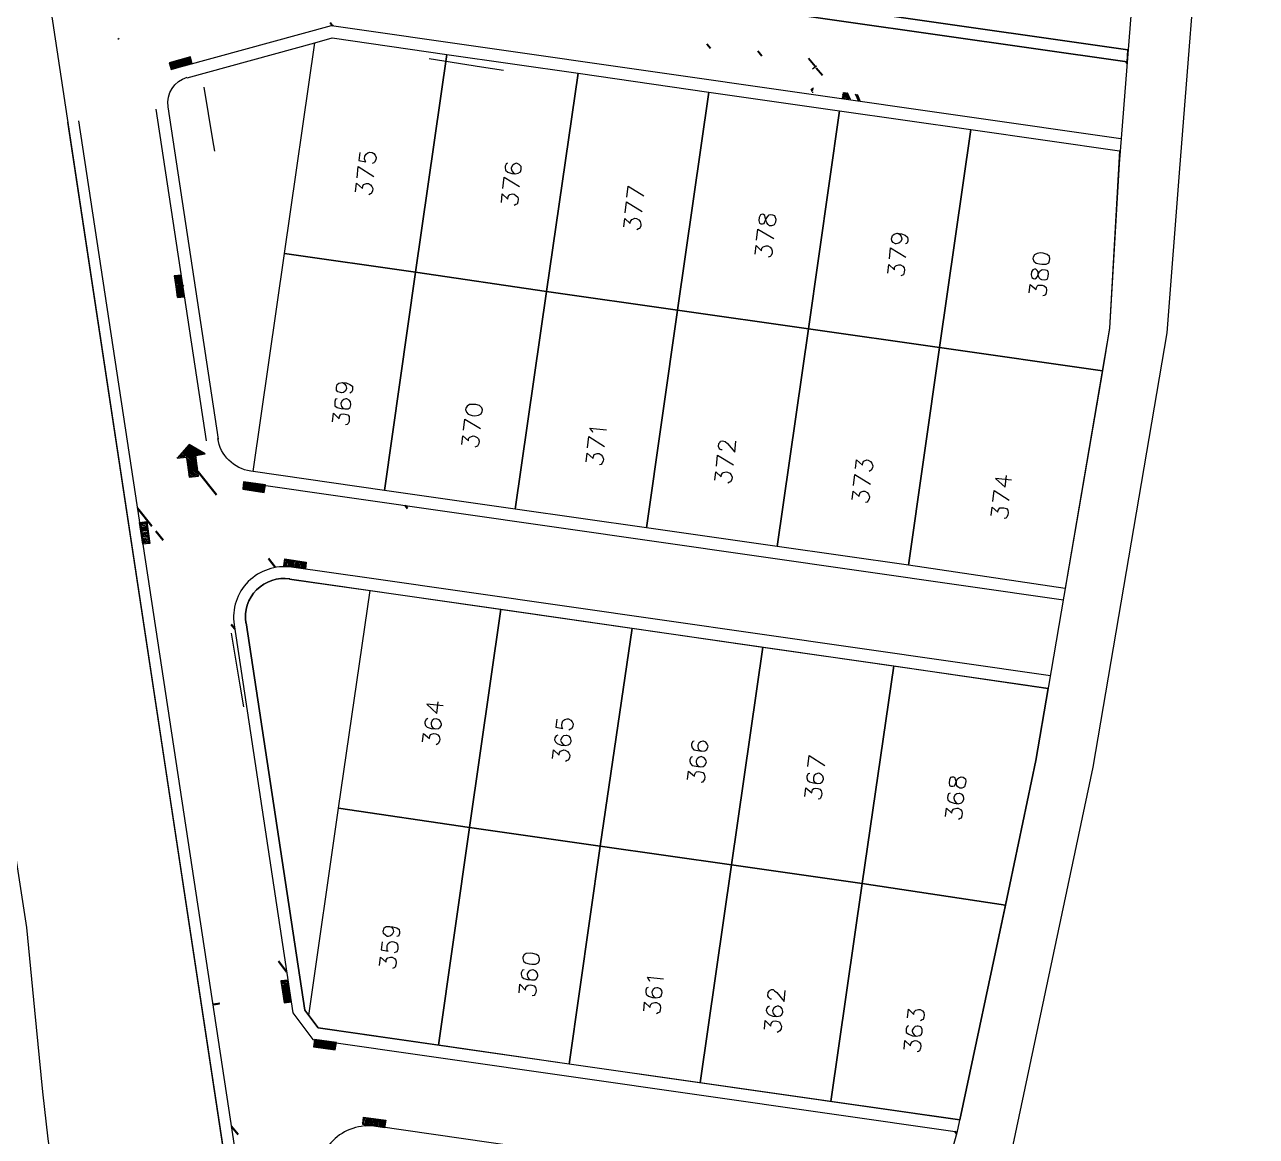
# Model space of a CAD drawing. Header units: metres. Extents: x 678 to 2349, y 417 to 1219.
# Drawn here: x 2227.4 to 2339.1, y 1056.1 to 1156.9 of the extents above; entities that cross this region are included whole.
import ezdxf

# ---------------------------------------------------------------- set-up
doc = ezdxf.new("R2010")
doc.units = ezdxf.units.M
doc.layers.add('PDF2_area escolar', color=7, linetype='Continuous', true_color=0x989898)
doc.layers.add('PDF_Geometry', color=7, linetype='Continuous', true_color=0x797979)

# ---------------------------------------------------------------- blocks, each defined once
blk = doc.blocks.new('base')
at = {"layer": 'PDF_Geometry', "lineweight": 25, "extrusion": (-0.000787417, 0.063364, 0.99799), "elevation": 0.03}
for points in [[(-320.14, -199.51), (-317.65, -177.69), (-314.6, -157.33), (-312.34, -132.43), (-311, -117.52), (-303.8, -78.13), (-296.11, -43.91), (-287.33, -13.76), (-275.46, 35.07), (-264.94, 80.83)], [(-314.36, -197.29), (-299.6, -195.68), (-292.74, -194.19), (-282.66, -192.11), (-274.48, -190.36), (-258.04, -185.15), (-248.03, -180.61), (-240.54, -177.71), (-228.64, -174.04), (-222.73, -172.71), (-217.38, -171.04), (-209.93, -169.25), (-202.16, -164.76), (-196.2, -160.28), (-195.07, -159.82), (-178.09, -157.46), (-154.3, -156.61), (-136.67, -154.61), (-124.44, -153.16), (-118.07, -151.47), (-100.79, -146.65), (-80.95, -140.97), (-73.38, -139.33), (-61.69, -135.82), (-40.5, -131.6), (-37.73, -130.87), (-17.66, -129.44), (1.31, -127.46), (21.09, -124.93), (41.01, -122.83), (47.38, -123.46), (63.59, -123.19), (81.4, -124.31), (85.64, -96.07), (88.7, -66.39), (92.81, -40.78), (97.16, -22.39), (100.6, -1.56), (102.48, 8.32), (109.69, 37.36), (117.53, 76.62), (126.22, 115.64), (131.51, 149.59), (134.68, 173.97), (136.92, 195.59), (139.96, 229.68), (141.56, 250.68), (142.61, 271.37), (143.25, 283.21), (147.07, 312.94), (152.58, 355.63), (153.55, 396.04), (150.87, 418.02), (151.78, 438.64), (150.96, 458.03), (151.78, 438.64), (150.87, 418.02), (153.55, 396.04), (152.58, 355.63), (147.07, 312.94), (143.25, 283.21), (142.61, 271.37), (141.56, 250.68), (139.96, 229.68), (136.92, 195.59), (134.68, 173.97), (131.51, 149.59), (126.22, 115.64), (117.53, 76.62), (109.69, 37.36), (102.48, 8.32), (100.6, -1.56), (97.16, -22.39), (92.81, -40.78), (88.7, -66.39), (85.64, -96.07), (81.4, -124.31), (63.59, -123.19), (47.38, -123.46), (41.01, -122.83), (21.09, -124.93), (1.31, -127.46), (-17.66, -129.44), (-37.73, -130.87), (-40.5, -131.6), (-61.69, -135.82), (-73.38, -139.33), (-80.95, -140.97), (-100.79, -146.65), (-118.07, -151.47), (-124.44, -153.16), (-136.67, -154.61), (-154.3, -156.61), (-178.09, -157.46), (-195.07, -159.82), (-196.2, -160.28), (-202.16, -164.76), (-209.93, -169.25), (-217.38, -171.04), (-222.73, -172.71), (-228.64, -174.04), (-240.54, -177.71), (-248.03, -180.61), (-258.04, -185.15), (-274.48, -190.36), (-282.66, -192.11), (-292.74, -194.19), (-299.6, -195.68), (-314.36, -197.29), (-312.18, -178.45), (-309.15, -157.9), (-306.88, -132.9), (-305.82, -118), (-298.64, -78.8), (-291.06, -45.08), (-282.25, -15.12), (-275.64, 10.47), (-270.32, 33.9), (-263.82, 63.16), (-258.15, 86.41), (-284.42, 123.89)], [(-212.72, -13.76), (-225.05, -11.85), (-224.27, -6.89), (-226.64, -6.56), (-224.27, -6.89), (-225.05, -11.85), (-212.72, -13.76), (-212.4, -16.53), (-210.53, -31.04), (-208.66, -45.54), (-208.21, -49.82), (-207.57, -57.27), (-206.95, -64.76), (-206.13, -70.7), (-205.32, -76.65), (-202.67, -97.78), (-200.07, -118.96), (-199.38, -121.64), (-195.32, -136.88), (-191.41, -136.75), (-190.56, -158.55), (-190.74, -159.23), (-195.07, -159.82), (-196.2, -160.28), (-202.16, -164.76), (-209.93, -169.25), (-213.28, -170.05), (-213.36, -169.58), (-218.45, -150.23), (-210.17, -148.07), (-219.75, -78.66), (-229.38, -9.24), (-211.58, -137.89)], [(-307.71, -142.17), (-264.89, -148.86), (-307.71, -142.17), (-307.8, -143.27), (-265.06, -149.95), (-307.8, -143.27)], [(-222.2, -142.87), (-235.6, -146.36), (-307.06, -135.2)], [(-222.44, -141.77), (-234.07, -144.82)], [(-221.08, -143.19), (-221.05, -142.59), (-222.87, -143.07), (-222.75, -143.64), (-220.88, -143.12)], [(-220.95, -142.93), (-220.93, -143.16)], [(-221.02, -142.73), (-221.03, -143.15)], [(-221.15, -142.62), (-221.12, -143.18)], [(-221.19, -142.62), (-221.22, -143.22)], [(-221.25, -142.66), (-221.27, -143.21)], [(-221.34, -142.65), (-221.32, -143.25)], [(-221.39, -142.69), (-221.41, -143.29)], [(-221.44, -142.73), (-221.46, -143.28)], [(-221.53, -142.72), (-221.51, -143.32)], [(-221.58, -142.76), (-221.6, -143.31)], [(-221.63, -142.75), (-221.65, -143.35)], [(-221.72, -142.79), (-221.7, -143.35)], [(-221.77, -142.78), (-221.8, -143.38)], [(-221.82, -142.82), (-221.84, -143.38)], [(-221.91, -142.81), (-221.94, -143.41)], [(-221.96, -142.85), (-221.98, -143.41)], [(-222.01, -142.85), (-222.04, -143.45)], [(-222.11, -142.88), (-222.13, -143.43)], [(-222.15, -142.87), (-222.18, -143.47)], [(-222.2, -142.91), (-222.23, -143.51)], [(-222.3, -142.9), (-222.32, -143.5)], [(-222.35, -142.94), (-222.37, -143.54)], [(-222.4, -142.98), (-222.42, -143.54)], [(-222.49, -142.97), (-222.51, -143.57)], [(-222.54, -143.01), (-222.56, -143.57)], [(-222.59, -143.01), (-222.61, -143.61)], [(-222.68, -143.04), (-222.7, -143.6)], [(-222.73, -143.04), (-222.74, -143.55)], [(-222.78, -143.08), (-222.81, -143.35)], [(-222.87, -143.07), (-222.88, -143.16)], [(-244.41, -143.25), (-249.14, -142.45), (-251.14, -142.12)], [(-279.52, -142.13), (-279.16, -141.85)], [(-223.95, -140.9), (-224.68, -136.12), (-224.83, -135.09)], [(-279.23, -140.13), (-278.98, -139.97)], [(-279.22, -140.03), (-279.01, -139.87)], [(-279.16, -139.9), (-279.05, -139.82)], [(-279.14, -139.77), (-279.13, -139.72)], [(-281.85, -139.16), (-281.81, -139.21)], [(-281.94, -139.15), (-281.87, -139.34)], [(-281.99, -139.14), (-281.89, -139.48)], [(-282.08, -139.13), (-281.9, -139.57)], [(-282.21, -139.12), (-281.96, -139.7)], [(-282.31, -139.11), (-282.05, -139.69)], [(-282.35, -139.1), (-282.1, -139.69)], [(-282.44, -139.09), (-282.19, -139.68)], [(-282.49, -139.08), (-282.28, -139.66)], [(-282.58, -139.07), (-282.33, -139.66)], [(-283.31, -138.94), (-283.05, -139.53)], [(-283.4, -138.93), (-283.14, -139.51)], [(-283.44, -138.92), (-283.23, -139.5)], [(-223.79, -108.78), (-219.59, -138.96)], [(-230.46, -9.39), (-212.57, -138)], [(-238.01, -134.8), (-237.92, -134.07), (-238.56, -133.94), (-238.52, -133.99), (-238.45, -134.23), (-238.48, -134.46), (-238.6, -134.63), (-238.75, -134.75), (-238.94, -134.82), (-239.13, -134.8), (-239.3, -134.69), (-239.42, -134.53), (-239.49, -134.34), (-239.46, -134.11), (-239.34, -133.89), (-239.29, -133.85), (-239.14, -133.78)], [(-251.41, -133.65), (-251.27, -133.57), (-251.2, -133.39), (-251.18, -133.26), (-251.2, -133.02), (-251.41, -132.86), (-251.77, -132.72), (-252.09, -132.68), (-252.37, -132.74), (-252.57, -132.86), (-252.64, -133.08), (-252.65, -133.13), (-252.63, -133.36), (-252.46, -133.52), (-252.29, -133.63), (-252.2, -133.64), (-252.01, -133.57), (-251.85, -133.45), (-251.74, -133.24), (-251.73, -133.19), (-251.79, -132.95), (-251.91, -132.8), (-252.09, -132.68)], [(-237.74, -132.51), (-237.86, -133.52), (-239.28, -132.6)], [(-250.96, -131.38), (-251.08, -132.39), (-252.46, -131.53)], [(-237.58, -131.23), (-237.68, -132.01), (-238.22, -131.53), (-238.25, -131.75), (-238.31, -131.89), (-238.41, -131.92), (-238.6, -131.99), (-238.78, -131.97), (-238.96, -131.85), (-239.08, -131.7), (-239.15, -131.51), (-239.12, -131.28), (-239, -131.06), (-238.95, -131.02), (-238.8, -130.95)], [(-262.2, -130.44), (-262.32, -131.45), (-263.74, -130.54)], [(-250.8, -130.1), (-250.89, -130.88), (-251.39, -130.4), (-251.42, -130.63), (-251.53, -130.76), (-251.58, -130.8), (-251.82, -130.86), (-251.96, -130.84), (-252.13, -130.73), (-252.3, -130.57), (-252.32, -130.38), (-252.29, -130.15), (-252.22, -129.93), (-252.12, -129.9), (-251.97, -129.82)], [(-262.03, -129.03), (-262.15, -130.03), (-263.57, -129.12)], [(-261.88, -127.75), (-261.97, -128.52), (-262.47, -128.05), (-262.49, -128.23), (-262.61, -128.4), (-262.7, -128.44), (-262.9, -128.51), (-263.03, -128.49), (-263.25, -128.37), (-263.37, -128.22), (-263.44, -127.98), (-263.41, -127.79), (-263.3, -127.58), (-263.2, -127.54), (-263.05, -127.47)], [(-273.91, -126.39), (-274.03, -127.4), (-275.46, -126.53)], [(-286.67, -126.85), (-286.89, -126.73), (-287.01, -126.57), (-287.07, -126.34), (-287.07, -126.29), (-286.95, -126.07), (-286.79, -125.95), (-286.56, -125.89), (-286.51, -125.89), (-286.29, -126.01), (-286.17, -126.17), (-286.15, -126.4), (-286.16, -126.45), (-286.23, -126.67), (-286.39, -126.79), (-286.67, -126.85), (-287.04, -126.8), (-287.39, -126.67), (-287.6, -126.5), (-287.62, -126.27), (-287.61, -126.13), (-287.53, -125.91), (-287.39, -125.88)], [(-273.76, -125.11), (-273.85, -125.89), (-274.35, -125.41), (-274.38, -125.64), (-274.48, -125.77), (-274.58, -125.8), (-274.78, -125.87), (-274.91, -125.85), (-275.13, -125.73), (-275.25, -125.58), (-275.32, -125.39), (-275.29, -125.16), (-275.17, -124.94), (-275.12, -124.9), (-274.93, -124.83)], [(-285.93, -124.53), (-286.05, -125.53), (-287.43, -124.67)], [(-221.1, -123.71), (-221.66, -123.78)], [(-221.9, -121.95), (-221.62, -123.83), (-221.1, -123.76), (-221.34, -121.87), (-221.62, -121.93)], [(-221.48, -123.8), (-221.67, -123.83)], [(-285.77, -123.25), (-285.87, -124.02), (-286.37, -123.55), (-286.39, -123.77), (-286.5, -123.9), (-286.55, -123.94), (-286.79, -124), (-286.93, -123.99), (-287.15, -123.87), (-287.27, -123.72), (-287.29, -123.53), (-287.26, -123.3), (-287.19, -123.08), (-287.09, -123.04), (-286.95, -122.97)], [(-221.09, -123.67), (-221.65, -123.69)], [(-221.12, -123.52), (-221.68, -123.59)], [(-221.11, -123.48), (-221.67, -123.5)], [(-221.12, -123.57), (-221.69, -123.64)], [(-221.15, -123.38), (-221.71, -123.45)], [(-221.14, -123.34), (-221.71, -123.41)], [(-221.17, -123.15), (-221.73, -123.22)], [(-221.17, -123.19), (-221.74, -123.26)], [(-221.18, -123.28), (-221.7, -123.31)], [(-221.2, -123), (-221.76, -123.08)], [(-221.19, -122.96), (-221.76, -123.03)], [(-221.21, -123.1), (-221.72, -123.13)], [(-221.21, -122.77), (-221.78, -122.84)], [(-221.22, -122.82), (-221.78, -122.89)], [(-221.23, -122.91), (-221.74, -122.94)], [(-221.24, -122.58), (-221.8, -122.65)], [(-221.24, -122.63), (-221.81, -122.7)], [(-221.25, -122.72), (-221.81, -122.74)], [(-298.57, -121.29), (-298.66, -122.06), (-299.21, -121.58), (-299.23, -121.76), (-299.29, -121.9), (-299.39, -121.98), (-299.63, -121.99), (-299.76, -121.98), (-299.94, -121.91), (-300.11, -121.75), (-300.13, -121.52), (-300.1, -121.29), (-300.03, -121.11), (-299.93, -121.03), (-299.79, -121)], [(-221.27, -122.44), (-221.83, -122.51)], [(-221.26, -122.39), (-221.83, -122.46)], [(-221.28, -122.53), (-221.84, -122.56)], [(-221.29, -122.25), (-221.86, -122.32)], [(-221.3, -122.34), (-221.86, -122.37)], [(-221.31, -122.06), (-221.88, -122.13)], [(-221.33, -122.15), (-221.88, -122.18)], [(-221.33, -122.2), (-221.85, -122.28)], [(-221.35, -122.01), (-221.87, -122.09)], [(-221.35, -121.97), (-221.91, -121.99)], [(-236.19, -113.92), (-236.36, -113.8), (-236.48, -113.65), (-236.55, -113.41), (-236.54, -113.36), (-236.42, -113.15), (-236.27, -113.03), (-236.08, -113), (-235.99, -113.01), (-235.77, -113.09), (-235.65, -113.24), (-235.63, -113.47), (-235.63, -113.52), (-235.71, -113.74), (-235.86, -113.86), (-236.19, -113.92), (-236.51, -113.88), (-236.87, -113.74), (-237.08, -113.58), (-237.1, -113.34), (-237.08, -113.21), (-237.01, -113.03), (-236.86, -112.96)], [(-235.69, -112.45), (-235.55, -112.42), (-235.47, -112.2), (-235.46, -112.06), (-235.48, -111.82), (-235.69, -111.66), (-236.05, -111.57), (-236.37, -111.53), (-236.69, -111.54), (-236.85, -111.66), (-236.92, -111.88), (-236.93, -111.93), (-236.91, -112.16), (-236.79, -112.32), (-236.57, -112.43), (-236.48, -112.45), (-236.28, -112.38), (-236.13, -112.26), (-236.01, -112.04), (-236.01, -111.99), (-236.07, -111.75), (-236.19, -111.6), (-236.37, -111.53)], [(-235.25, -110.37), (-235.35, -111.14), (-235.84, -110.62), (-235.87, -110.85), (-235.98, -110.98), (-236.03, -111.06), (-236.27, -111.08), (-236.4, -111.06), (-236.63, -110.99), (-236.75, -110.84), (-236.77, -110.6), (-236.74, -110.37), (-236.67, -110.2), (-236.57, -110.12), (-236.43, -110.09)], [(-247.11, -109.45), (-247.23, -110.45), (-248.65, -109.59)], [(-246.95, -108.17), (-247.05, -108.95), (-247.55, -108.47), (-247.57, -108.7), (-247.68, -108.82), (-247.78, -108.86), (-247.97, -108.93), (-248.11, -108.91), (-248.33, -108.79), (-248.45, -108.64), (-248.52, -108.44), (-248.49, -108.22), (-248.37, -108), (-248.27, -107.96), (-248.12, -107.89)], [(-258.35, -107.72), (-258.47, -108.73), (-259.89, -107.82)], [(-258.84, -109.1), (-258.77, -109.25), (-258.57, -109.51), (-260.08, -109.32)], [(-222.8, -107.42), (-221.91, -108.13)], [(-222.9, -107.5), (-221.96, -108.21)], [(-223.04, -107.48), (-222.02, -108.25)], [(-223.18, -107.51), (-222.12, -108.33)], [(-223.32, -107.54), (-222.17, -108.42)], [(-223.42, -107.57), (-222.31, -108.4)], [(-270.55, -107.37), (-270.46, -107.38), (-270.33, -107.44), (-270.29, -107.54), (-270.22, -107.68), (-270.25, -107.96), (-270.36, -108.08), (-270.42, -108.17), (-270.56, -108.2), (-270.7, -108.18), (-270.83, -108.12), (-271.04, -107.96), (-271.68, -107.14), (-271.8, -108.14)], [(-221.15, -107.24), (-221.11, -107.29)], [(-221.29, -107.27), (-221.21, -107.33)], [(-221.44, -107.3), (-221.27, -107.42)], [(-221.57, -107.29), (-221.32, -107.5)], [(-221.72, -107.31), (-221.37, -107.54)], [(-221.81, -107.35), (-221.43, -107.63)], [(-222.89, -106.66), (-221.53, -107.71)], [(-222.9, -106.75), (-221.58, -107.75)], [(-222.87, -106.9), (-221.64, -107.83)], [(-222.84, -107.04), (-221.7, -107.92)], [(-222.86, -107.18), (-221.79, -107.95)], [(-222.83, -107.32), (-221.85, -108.04)], [(-222.92, -106.52), (-221.94, -107.24)], [(-222.95, -106.38), (-221.97, -107.1)], [(-222.98, -106.23), (-222, -107)], [(-223.55, -107.56), (-223.18, -107.88)], [(-258.2, -106.44), (-258.29, -107.22), (-258.84, -106.74), (-258.86, -106.92), (-258.93, -107.1), (-259.02, -107.13), (-259.22, -107.2), (-259.4, -107.18), (-259.57, -107.07), (-259.69, -106.91), (-259.76, -106.67), (-259.73, -106.49), (-259.62, -106.27), (-259.56, -106.19), (-259.42, -106.16)], [(-270, -105.9), (-270.13, -106.91), (-271.55, -105.99)], [(-282.62, -105.54), (-282.71, -106.32), (-283.26, -105.84), (-283.28, -106.02), (-283.35, -106.2), (-283.45, -106.23), (-283.64, -106.3), (-283.78, -106.28), (-283.99, -106.16), (-284.11, -106.01), (-284.18, -105.77), (-284.16, -105.59), (-284.04, -105.37), (-283.99, -105.33), (-283.84, -105.26)], [(-222.96, -106.1), (-221.99, -106.86)], [(-222.99, -105.96), (-222.02, -106.72)], [(-223.03, -105.86), (-222.05, -106.58)], [(-223.04, -105.58), (-222.06, -106.3)], [(-223.05, -105.72), (-222.07, -106.44)], [(-222.9, -105.6), (-222.09, -106.2)], [(-222.76, -105.57), (-222.12, -106.06)], [(-222.62, -105.54), (-222.15, -105.92)], [(-269.85, -104.62), (-269.94, -105.4), (-270.44, -104.92), (-270.47, -105.15), (-270.58, -105.28), (-270.63, -105.32), (-270.87, -105.38), (-271.01, -105.36), (-271.22, -105.24), (-271.34, -105.09), (-271.41, -104.9), (-271.39, -104.67), (-271.27, -104.45), (-271.17, -104.42), (-271.02, -104.34)], [(-222.47, -105.51), (-222.13, -105.78)], [(-222.38, -105.52), (-222.16, -105.64)], [(-222.24, -105.49), (-222.19, -105.49)], [(-229.04, -104.62), (-227.14, -104.95), (-227.07, -104.4), (-228.93, -104.08), (-228.68, -104.71)], [(-227.25, -104.38), (-227.11, -104.72)], [(-227.34, -104.36), (-227.12, -104.85)], [(-227.39, -104.36), (-227.18, -104.94)], [(-227.47, -104.3), (-227.23, -104.93)], [(-227.57, -104.29), (-227.32, -104.92)], [(-227.61, -104.29), (-227.36, -104.92)], [(-227.7, -104.27), (-227.46, -104.91)], [(-227.79, -104.26), (-227.55, -104.9)], [(-227.84, -104.26), (-227.59, -104.89)], [(-227.64, -104.89), (-301.32, -93.36)], [(-227.93, -104.25), (-227.68, -104.83)], [(-227.98, -104.24), (-227.77, -104.82)], [(-228.07, -104.23), (-227.82, -104.82)], [(-228.16, -104.22), (-227.91, -104.81)], [(-228.21, -104.21), (-227.95, -104.8)], [(-228.3, -104.2), (-228.04, -104.79)], [(-228.34, -104.2), (-228.14, -104.78)], [(-228.43, -104.19), (-228.18, -104.77)], [(-228.53, -104.18), (-228.27, -104.76)], [(-228.57, -104.17), (-228.32, -104.76)], [(-228.66, -104.16), (-228.41, -104.75)], [(-228.71, -104.15), (-228.5, -104.73)], [(-228.8, -104.14), (-228.55, -104.73)], [(-228.89, -104.09), (-228.64, -104.72)], [(-228.95, -104.22), (-228.78, -104.7)], [(-228.97, -104.35), (-228.87, -104.69)], [(-228.98, -104.49), (-228.91, -104.69)], [(-229.04, -104.58), (-229, -104.67)], [(-282.43, -103.99), (-282.55, -104.99), (-283.97, -104.08)], [(-296.75, -104.3), (-295.29, -104.48), (-296.17, -103.68), (-296.29, -104.73)], [(-227.11, -104.39), (-227.08, -104.49)], [(-227.21, -104.38), (-227.09, -104.58)], [(-282.28, -102.71), (-282.37, -103.48), (-282.92, -103), (-282.94, -103.18), (-283.01, -103.36), (-283.1, -103.4), (-283.3, -103.47), (-283.43, -103.45), (-283.65, -103.33), (-283.77, -103.18), (-283.84, -102.94), (-283.81, -102.75), (-283.7, -102.54), (-283.64, -102.45), (-283.5, -102.42)], [(-295.04, -102.38), (-295.16, -103.38), (-296.53, -102.47)], [(-294.88, -101.1), (-294.98, -101.87), (-295.48, -101.4), (-295.5, -101.58), (-295.61, -101.7), (-295.66, -101.79), (-295.9, -101.81), (-296.03, -101.79), (-296.26, -101.72), (-296.38, -101.57), (-296.4, -101.33), (-296.37, -101.15), (-296.3, -100.93), (-296.2, -100.84), (-296.05, -100.82)], [(-217.71, -101.35), (-218.27, -101.42)], [(-217.95, -99.51), (-217.71, -101.4), (-218.23, -101.47), (-218.51, -99.59)], [(-217.72, -101.12), (-218.29, -101.23)], [(-217.74, -101.26), (-218.26, -101.33)], [(-217.75, -100.93), (-218.31, -101)], [(-217.76, -101.02), (-218.28, -101.1)], [(-217.77, -100.74), (-218.34, -100.81)], [(-217.78, -100.83), (-218.35, -100.9)], [(-217.81, -100.64), (-218.37, -100.72)], [(-217.82, -100.41), (-218.39, -100.48)], [(-217.84, -100.5), (-218.35, -100.58)], [(-217.85, -100.22), (-218.41, -100.29)], [(-217.86, -100.31), (-218.38, -100.39)], [(-217.88, -100.13), (-218.45, -100.2)], [(-217.9, -99.89), (-218.47, -99.96)], [(-217.91, -99.98), (-218.44, -100.1)], [(-217.92, -99.7), (-218.49, -99.77)], [(-217.94, -99.79), (-218.46, -99.87)], [(-217.96, -99.61), (-218.48, -99.68)], [(-232.58, -97.06), (-230.72, -97.37), (-230.79, -97.92), (-232.65, -97.6)], [(-230.77, -97.37), (-230.83, -97.92)], [(-230.86, -97.36), (-230.97, -97.9)], [(-230.95, -97.35), (-231.06, -97.89)], [(-231.08, -97.28), (-231.15, -97.88)], [(-231.17, -97.27), (-231.24, -97.82)], [(-231.26, -97.26), (-231.38, -97.8)], [(-231.36, -97.25), (-231.47, -97.79)], [(-231.49, -97.23), (-231.56, -97.78)], [(-231.58, -97.22), (-231.65, -97.77)], [(-231.68, -97.21), (-231.79, -97.75)], [(-231.81, -97.19), (-231.88, -97.74)], [(-231.9, -97.18), (-231.97, -97.73)], [(-232, -97.17), (-232.06, -97.72)], [(-232.09, -97.16), (-232.2, -97.7)], [(-232.22, -97.15), (-232.29, -97.69)], [(-232.32, -97.13), (-232.38, -97.68)], [(-232.4, -97.08), (-232.47, -97.67)], [(-232.49, -97.07), (-232.6, -97.61)], [(-232.42, -56.45), (-232.07, -56.96), (-227.17, -92.19), (-232.07, -56.96), (-232.42, -56.45), (-233.26, -55.33), (-291.34, -46.25), (-295.72, -65.71), (-298.64, -78.8), (-299.85, -85.33), (-231.17, -96.11), (-238.46, -95)], [(-225.81, -91.29), (-226.54, -86.56), (-226.86, -84.58)], [(-244.97, -84.43), (-243.47, -84.62), (-244.38, -83.76), (-244.51, -84.81)], [(-243.54, -83.31), (-243.39, -83.23), (-243.27, -83.02), (-243.26, -82.88), (-243.33, -82.68), (-243.49, -82.53), (-243.85, -82.39), (-244.21, -82.35), (-244.5, -82.4), (-244.65, -82.52), (-244.77, -82.7), (-244.78, -82.79), (-244.71, -83.03), (-244.59, -83.18), (-244.41, -83.25), (-244.32, -83.26), (-244.09, -83.24), (-243.94, -83.12), (-243.86, -82.9), (-243.85, -82.81), (-243.87, -82.62), (-244, -82.46), (-244.21, -82.35)], [(-255.25, -83.1), (-255.16, -82.37), (-255.79, -82.25), (-255.71, -82.31), (-255.69, -82.54), (-255.72, -82.77), (-255.79, -82.95), (-255.98, -83.06), (-256.18, -83.13), (-256.32, -83.11), (-256.53, -82.99), (-256.65, -82.84), (-256.72, -82.65), (-256.7, -82.42), (-256.58, -82.2), (-256.48, -82.17), (-256.33, -82.09)], [(-243.05, -81.19), (-243.15, -81.96), (-243.69, -81.48), (-243.72, -81.71), (-243.78, -81.84), (-243.88, -81.88), (-244.07, -81.95), (-244.25, -81.92), (-244.43, -81.81), (-244.55, -81.66), (-244.61, -81.42), (-244.59, -81.23), (-244.47, -81.02), (-244.42, -80.98), (-244.27, -80.9)], [(-255.31, -81.66), (-255.16, -81.58), (-255.04, -81.41), (-255.02, -81.23), (-255.09, -81.04), (-255.26, -80.88), (-255.61, -80.74), (-255.98, -80.7), (-256.26, -80.76), (-256.42, -80.88), (-256.53, -81.05), (-256.54, -81.14), (-256.48, -81.38), (-256.36, -81.53), (-256.13, -81.61), (-256.09, -81.61), (-255.85, -81.59), (-255.7, -81.47), (-255.58, -81.25), (-255.57, -81.16), (-255.64, -80.97), (-255.76, -80.82), (-255.98, -80.7)], [(-267.69, -80.95), (-267.55, -80.93), (-267.43, -80.71), (-267.42, -80.57), (-267.48, -80.33), (-267.65, -80.17), (-268.01, -80.08), (-268.37, -80.04), (-268.65, -80.05), (-268.81, -80.17), (-268.92, -80.39), (-268.94, -80.48), (-268.87, -80.67), (-268.75, -80.83), (-268.53, -80.95), (-268.48, -80.95), (-268.24, -80.89), (-268.09, -80.77), (-268.02, -80.59), (-268.01, -80.5), (-268.03, -80.26), (-268.15, -80.11), (-268.37, -80.04)], [(-254.82, -79.54), (-254.91, -80.32), (-255.41, -79.84), (-255.44, -80.07), (-255.55, -80.19), (-255.64, -80.23), (-255.84, -80.3), (-255.97, -80.28), (-256.19, -80.16), (-256.31, -80.01), (-256.38, -79.81), (-256.35, -79.58), (-256.23, -79.37), (-256.14, -79.33), (-255.99, -79.26)], [(-267.52, -79.54), (-267.38, -79.51), (-267.26, -79.29), (-267.25, -79.15), (-267.31, -78.91), (-267.48, -78.75), (-267.84, -78.67), (-268.2, -78.62), (-268.48, -78.63), (-268.63, -78.75), (-268.75, -78.97), (-268.76, -79.06), (-268.7, -79.26), (-268.57, -79.41), (-268.36, -79.53), (-268.31, -79.54), (-268.07, -79.47), (-267.92, -79.35), (-267.85, -79.17), (-267.84, -79.08), (-267.86, -78.85), (-267.98, -78.69), (-268.2, -78.62)], [(-277.97, -78.51), (-278.09, -79.52), (-279.51, -78.6)], [(-267.04, -77.46), (-267.14, -78.24), (-267.68, -77.76), (-267.7, -77.94), (-267.76, -78.07), (-267.87, -78.15), (-268.06, -78.18), (-268.19, -78.16), (-268.42, -78.09), (-268.54, -77.93), (-268.6, -77.69), (-268.57, -77.46), (-268.46, -77.29), (-268.4, -77.21), (-268.26, -77.18)], [(-278.13, -77.89), (-277.99, -77.86), (-277.87, -77.64), (-277.85, -77.5), (-277.92, -77.27), (-278.08, -77.11), (-278.44, -77.02), (-278.81, -76.97), (-279.09, -76.99), (-279.24, -77.11), (-279.36, -77.32), (-279.37, -77.41), (-279.3, -77.61), (-279.18, -77.76), (-279.01, -77.88), (-278.92, -77.89), (-278.68, -77.82), (-278.52, -77.7), (-278.46, -77.52), (-278.45, -77.43), (-278.46, -77.2), (-278.58, -77.05), (-278.81, -76.97)], [(-277.65, -75.81), (-277.74, -76.59), (-278.29, -76.11), (-278.31, -76.29), (-278.37, -76.42), (-278.47, -76.5), (-278.66, -76.53), (-278.84, -76.5), (-279.02, -76.44), (-279.14, -76.28), (-279.21, -76.04), (-279.18, -75.86), (-279.06, -75.64), (-279.01, -75.56), (-278.87, -75.53)], [(-290.83, -75.94), (-290.68, -75.87), (-290.62, -75.69), (-290.6, -75.55), (-290.62, -75.32), (-290.83, -75.15), (-291.18, -75.02), (-291.55, -74.97), (-291.84, -75.03), (-291.99, -75.15), (-292.06, -75.38), (-292.07, -75.42), (-292.05, -75.66), (-291.93, -75.81), (-291.71, -75.88), (-291.66, -75.89), (-291.43, -75.87), (-291.27, -75.75), (-291.15, -75.53), (-291.15, -75.49), (-291.21, -75.25), (-291.33, -75.09), (-291.55, -74.97)], [(-290.39, -73.81), (-290.48, -74.59), (-290.98, -74.11), (-291.01, -74.34), (-291.12, -74.47), (-291.17, -74.51), (-291.41, -74.57), (-291.55, -74.56), (-291.76, -74.44), (-291.88, -74.28), (-291.91, -74.1), (-291.88, -73.87), (-291.81, -73.64), (-291.71, -73.61), (-291.56, -73.53)], [(-239.83, -64.46), (-240.01, -64.4), (-240.13, -64.24), (-240.19, -64), (-240.19, -63.96), (-240.07, -63.74), (-239.92, -63.62), (-239.72, -63.55), (-239.63, -63.56), (-239.46, -63.67), (-239.29, -63.83), (-239.27, -64.07), (-239.28, -64.11), (-239.35, -64.34), (-239.55, -64.45), (-239.83, -64.46), (-240.15, -64.43), (-240.51, -64.34), (-240.72, -64.17), (-240.74, -63.94), (-240.73, -63.8), (-240.65, -63.58), (-240.51, -63.55)], [(-239.15, -63.06), (-239.07, -62.33), (-239.7, -62.21), (-239.61, -62.26), (-239.6, -62.5), (-239.62, -62.73), (-239.69, -62.9), (-239.84, -63.03), (-240.08, -63.09), (-240.22, -63.07), (-240.44, -62.95), (-240.56, -62.8), (-240.58, -62.61), (-240.56, -62.38), (-240.48, -62.16), (-240.39, -62.13), (-240.24, -62.05)], [(-238.89, -60.91), (-238.99, -61.69), (-239.49, -61.21), (-239.51, -61.44), (-239.62, -61.57), (-239.67, -61.61), (-239.91, -61.67), (-240.05, -61.66), (-240.27, -61.54), (-240.39, -61.38), (-240.41, -61.19), (-240.38, -60.97), (-240.31, -60.74), (-240.21, -60.71), (-240.07, -60.63)], [(-252, -60.36), (-251.85, -60.33), (-251.74, -60.11), (-251.72, -59.97), (-251.78, -59.73), (-251.95, -59.57), (-252.31, -59.48), (-252.67, -59.44), (-252.95, -59.45), (-253.11, -59.57), (-253.23, -59.79), (-253.24, -59.88), (-253.17, -60.08), (-253.05, -60.23), (-252.83, -60.35), (-252.78, -60.35), (-252.55, -60.29), (-252.39, -60.17), (-252.28, -60), (-252.27, -59.91), (-252.33, -59.67), (-252.45, -59.51), (-252.67, -59.44)], [(-263.4, -59.17), (-263.33, -59.32), (-263.17, -59.57), (-264.63, -59.39)], [(-230.21, -57.74), (-230.77, -57.77), (-230.53, -59.65), (-229.97, -59.58), (-230.25, -57.69)], [(-229.97, -59.58), (-230.53, -59.6)], [(-230, -59.44), (-230.56, -59.46)], [(-229.99, -59.39), (-230.55, -59.42)], [(-230, -59.48), (-230.52, -59.56)], [(-230.02, -59.25), (-230.58, -59.27)], [(-230.02, -59.2), (-230.58, -59.23)], [(-230.03, -59.29), (-230.55, -59.37)], [(-230.04, -59.01), (-230.6, -59.04)], [(-230.05, -59.1), (-230.57, -59.18)], [(-230.05, -59.06), (-230.61, -59.08)], [(-230.07, -58.87), (-230.63, -58.9)], [(-230.06, -58.82), (-230.62, -58.85)], [(-230.08, -58.92), (-230.64, -58.99)], [(-230.1, -58.73), (-230.66, -58.8)], [(-230.09, -58.68), (-230.65, -58.71)], [(-251.52, -58.28), (-251.61, -59.06), (-252.1, -58.53), (-252.13, -58.76), (-252.24, -58.89), (-252.34, -58.97), (-252.53, -58.99), (-252.67, -58.98), (-252.89, -58.9), (-253.01, -58.75), (-253.07, -58.51), (-253.05, -58.28), (-252.93, -58.11), (-252.88, -58.02), (-252.69, -58)], [(-263.24, -58.63), (-263.09, -58.56), (-263.03, -58.38), (-263.01, -58.24), (-263.03, -58.01), (-263.24, -57.84), (-263.6, -57.71), (-263.91, -57.67), (-264.25, -57.72), (-264.4, -57.84), (-264.47, -58.06), (-264.48, -58.11), (-264.46, -58.34), (-264.34, -58.5), (-264.12, -58.57), (-264.03, -58.58), (-263.84, -58.56), (-263.68, -58.44), (-263.56, -58.22), (-263.56, -58.17), (-263.62, -57.93), (-263.74, -57.78), (-263.91, -57.67)], [(-274.41, -57.42), (-274.32, -57.43), (-274.19, -57.54), (-274.15, -57.59), (-274.08, -57.74), (-274.11, -58.02), (-274.23, -58.19), (-274.28, -58.23), (-274.42, -58.3), (-274.56, -58.29), (-274.69, -58.18), (-274.9, -58.01), (-275.54, -57.19), (-275.66, -58.2)], [(-223.8, -57.63), (-224.36, -57.7)], [(-230.09, -58.64), (-230.65, -58.66)], [(-230.12, -58.49), (-230.68, -58.52)], [(-230.12, -58.54), (-230.69, -58.61)], [(-230.14, -58.31), (-230.7, -58.33)], [(-230.15, -58.35), (-230.71, -58.42)], [(-230.16, -58.44), (-230.67, -58.47)], [(-230.17, -58.16), (-230.74, -58.23)], [(-230.16, -58.12), (-230.72, -58.14)], [(-230.18, -58.25), (-230.7, -58.29)], [(-230.19, -57.93), (-230.75, -57.95)], [(-230.19, -57.97), (-230.76, -58.05)], [(-230.2, -58.07), (-230.72, -58.1)], [(-230.22, -57.79), (-230.78, -57.86)], [(-230.22, -57.83), (-230.74, -57.91)], [(-262.8, -56.5), (-262.89, -57.28), (-263.39, -56.8), (-263.42, -57.03), (-263.53, -57.16), (-263.58, -57.2), (-263.82, -57.26), (-263.96, -57.25), (-264.17, -57.13), (-264.29, -56.97), (-264.32, -56.78), (-264.29, -56.56), (-264.22, -56.33), (-264.12, -56.3), (-263.97, -56.22)], [(-223.79, -57.54), (-224.35, -57.61)], [(-274.2, -56.8), (-274.05, -56.73), (-273.94, -56.55), (-273.92, -56.42), (-273.98, -56.18), (-274.15, -56.02), (-274.5, -55.88), (-274.87, -55.84), (-275.16, -55.9), (-275.31, -56.02), (-275.43, -56.23), (-275.43, -56.28), (-275.37, -56.52), (-275.25, -56.67), (-275.03, -56.79), (-274.99, -56.8), (-274.75, -56.73), (-274.59, -56.61), (-274.47, -56.4), (-274.47, -56.35), (-274.53, -56.11), (-274.65, -55.96), (-274.87, -55.84)], [(-286.71, -55.57), (-286.8, -56.35), (-287.3, -55.87), (-287.33, -56.1), (-287.44, -56.23), (-287.49, -56.27), (-287.73, -56.33), (-287.86, -56.31), (-288.08, -56.19), (-288.2, -56.04), (-288.22, -55.81), (-288.2, -55.62), (-288.13, -55.4), (-288.03, -55.37), (-287.88, -55.29)], [(-273.72, -54.72), (-273.81, -55.5), (-274.3, -54.98), (-274.33, -55.21), (-274.44, -55.33), (-274.54, -55.41), (-274.73, -55.44), (-274.87, -55.42), (-275.09, -55.35), (-275.2, -55.15), (-275.27, -54.95), (-275.25, -54.73), (-275.13, -54.55), (-275.03, -54.47), (-274.88, -54.4)], [(-286.81, -54.86), (-286.66, -54.79), (-286.59, -54.57), (-286.57, -54.43), (-286.59, -54.24), (-286.81, -54.08), (-287.16, -53.94), (-287.48, -53.9), (-287.81, -53.95), (-287.97, -54.07), (-288.03, -54.25), (-288.04, -54.34), (-288.02, -54.53), (-287.91, -54.73), (-287.68, -54.8), (-287.59, -54.82), (-287.4, -54.79), (-287.24, -54.63), (-287.13, -54.45), (-287.12, -54.36), (-287.19, -54.17), (-287.31, -54.01), (-287.48, -53.9)], [(-234.8, -53.89), (-232.94, -54.21), (-232.87, -53.66), (-234.74, -53.35), (-234.49, -53.98)], [(-233.19, -53.63), (-232.94, -54.21)], [(-233.28, -53.57), (-233.03, -54.2)], [(-233.33, -53.56), (-233.12, -54.19)], [(-232.92, -53.66), (-232.89, -53.76)], [(-232.97, -53.65), (-232.9, -53.85)], [(-233.06, -53.64), (-232.91, -53.98)], [(-233.15, -53.63), (-232.93, -54.12)], [(-233.42, -53.55), (-233.17, -54.18)], [(-233.51, -53.54), (-233.26, -54.17)], [(-233.55, -53.54), (-233.31, -54.17)], [(-233.65, -53.52), (-233.4, -54.16)], [(-233.69, -53.52), (-233.48, -54.1)], [(-233.78, -53.51), (-233.53, -54.09)], [(-233.87, -53.5), (-233.62, -54.08)], [(-233.92, -53.49), (-233.67, -54.08)], [(-234.01, -53.48), (-233.76, -54.07)], [(-234.1, -53.47), (-233.85, -54.06)], [(-234.15, -53.46), (-233.89, -54.05)], [(-234.24, -53.45), (-233.99, -54.04)], [(-234.29, -53.45), (-234.08, -54.03)], [(-234.38, -53.44), (-234.12, -54.02)], [(-234.47, -53.43), (-234.21, -54.01)], [(-234.51, -53.42), (-234.26, -54.01)], [(-234.61, -53.41), (-234.35, -54)], [(-234.65, -53.36), (-234.44, -53.98)], [(-234.75, -53.48), (-234.58, -53.97)], [(-234.77, -53.62), (-234.63, -53.96)], [(-234.78, -53.71), (-234.72, -53.95)], [(-234.8, -53.85), (-234.81, -53.94)], [(-286.37, -52.74), (-286.46, -53.51), (-286.96, -53.04), (-286.98, -53.22), (-287.1, -53.39), (-287.15, -53.43), (-287.39, -53.5), (-287.52, -53.48), (-287.74, -53.36), (-287.86, -53.21), (-287.88, -52.97), (-287.86, -52.79), (-287.78, -52.57), (-287.68, -52.49), (-287.54, -52.46)], [(-239.12, -46.23), (-237.26, -46.55), (-237.37, -47.09), (-239.24, -46.82)], [(-237.44, -46.53), (-237.51, -47.08)], [(-237.53, -46.52), (-237.6, -47.07)], [(-237.62, -46.51), (-237.73, -47.05)], [(-237.71, -46.5), (-237.83, -47.04)], [(-237.85, -46.43), (-237.91, -46.98)], [(-237.94, -46.42), (-238, -46.97)], [(-238.03, -46.41), (-238.14, -46.95)], [(-238.12, -46.4), (-238.23, -46.94)], [(-238.26, -46.38), (-238.32, -46.93)], [(-238.35, -46.37), (-238.41, -46.92)], [(-238.44, -46.36), (-238.55, -46.91)], [(-238.53, -46.35), (-238.64, -46.89)], [(-238.67, -46.33), (-238.73, -46.88)], [(-238.76, -46.32), (-238.83, -46.87)], [(-238.85, -46.31), (-238.96, -46.86)], [(-238.94, -46.3), (-239.05, -46.84)], [(-239.08, -46.28), (-239.15, -46.83)]]:
    blk.add_lwpolyline(points, dxfattribs=at)
at = {"layer": 'PDF_Geometry', "color": 1, "lineweight": 40, "extrusion": (-0.000787417, 0.063364, 0.99799), "elevation": 0.03}
for points in [[(-235.61, -146.45), (-235.49, -146.6)], [(-307.7, -142.03), (-307.58, -142.18)]]:
    blk.add_lwpolyline(points, dxfattribs=at)
at = {"layer": 'PDF_Geometry', "color": 3, "lineweight": 40, "extrusion": (-0.000787417, 0.063364, 0.99799), "elevation": 0.03}
for points in [[(-235.74, -146.34), (-235.61, -146.45)], [(-269.94, -143.84), (-269.62, -144.25)], [(-274.58, -143.1), (-274.22, -143.56)], [(-279.42, -142.1), (-278.81, -142.82)], [(-280.06, -141.28), (-279.49, -141.95)]]:
    blk.add_lwpolyline(points, dxfattribs=at)
at = {"layer": 'PDF_Geometry', "color": 6, "lineweight": 40, "extrusion": (-0.000787417, 0.063364, 0.99799), "elevation": 0.03}
blk.add_lwpolyline([(-216.28, -145.34), (-216.25, -145.44)], dxfattribs=at)
at = {"layer": 'PDF_Geometry', "lineweight": 25, "extrusion": (-0.000787417, 0.063364, 0.99799), "elevation": 0.03}
for points in [[(-235.65, -145.24), (-246.03, -143.61), (-242.95, -123.86), (-231.07, -125.71), (-234.07, -144.82)], [(-246.03, -143.61), (-257.91, -141.77), (-254.78, -121.97), (-242.95, -123.86)], [(-221, -142.55), (-222.92, -143.06), (-222.76, -143.68), (-220.84, -143.17)], [(-222.75, -143.64), (-222.87, -143.07), (-221.05, -142.59), (-220.88, -143.12)], [(-257.91, -141.77), (-269.74, -139.88), (-266.66, -120.12), (-254.78, -121.97)], [(-269.74, -139.88), (-281.57, -138.03), (-278.5, -118.28), (-266.66, -120.12)], [(-281.57, -138.03), (-293.45, -136.19), (-290.38, -116.43), (-278.5, -118.28)], [(-293.45, -136.19), (-306.93, -134.1), (-305.82, -118), (-305.13, -114.14), (-290.38, -116.43)], [(-274.13, -128.17), (-274.19, -127.93), (-274.32, -127.87), (-274.46, -127.86), (-274.6, -127.88), (-274.67, -128.06), (-274.79, -128.33), (-274.91, -128.5), (-275.07, -128.66), (-275.21, -128.69), (-275.39, -128.67), (-275.57, -128.6), (-275.6, -128.51), (-275.67, -128.27), (-275.63, -127.99), (-275.51, -127.77), (-275.46, -127.73), (-275.27, -127.66), (-275.09, -127.69), (-274.96, -127.79), (-274.84, -127.95), (-274.78, -128.19), (-274.72, -128.47), (-274.69, -128.62), (-274.56, -128.72), (-274.43, -128.74), (-274.28, -128.67), (-274.16, -128.45)], [(-231.07, -125.71), (-242.95, -123.86), (-239.87, -104.06), (-228, -105.95)], [(-298.94, -124.4), (-299.01, -124.16), (-299.22, -123.99), (-299.53, -123.91), (-299.76, -123.88), (-300.13, -123.88), (-300.38, -123.99), (-300.45, -124.21), (-300.47, -124.35), (-300.45, -124.58), (-300.24, -124.75), (-299.88, -124.88), (-299.65, -124.91), (-299.32, -124.86), (-299.08, -124.75), (-298.96, -124.53)], [(-221.94, -121.89), (-221.67, -123.87), (-221.06, -123.81), (-221.33, -121.83)], [(-221.1, -123.76), (-221.62, -123.83), (-221.9, -121.95), (-221.34, -121.87)], [(-242.95, -123.86), (-254.78, -121.97), (-251.71, -102.22), (-239.87, -104.06)], [(-298.77, -122.93), (-298.83, -122.69), (-298.96, -122.59), (-299.09, -122.57), (-299.24, -122.64), (-299.35, -122.77), (-299.43, -123.04), (-299.55, -123.26), (-299.7, -123.38), (-299.84, -123.41), (-300.07, -123.38), (-300.2, -123.32), (-300.28, -123.21), (-300.31, -123.03), (-300.27, -122.75), (-300.2, -122.53), (-300.1, -122.45), (-299.96, -122.42), (-299.73, -122.45), (-299.6, -122.51), (-299.48, -122.66), (-299.41, -122.9), (-299.4, -123.18), (-299.32, -123.33), (-299.2, -123.44), (-299.06, -123.45), (-298.91, -123.38), (-298.8, -123.21)], [(-254.78, -121.97), (-266.66, -120.12), (-263.59, -100.37), (-251.71, -102.22)], [(-266.66, -120.12), (-278.5, -118.28), (-275.42, -98.53), (-263.59, -100.37)], [(-278.5, -118.28), (-290.38, -116.43), (-287.3, -96.68), (-275.42, -98.53)], [(-290.38, -116.43), (-305.13, -114.14), (-301.5, -94.41), (-287.3, -96.68)], [(-247.33, -111.32), (-247.4, -111.08), (-247.56, -110.92), (-247.92, -110.79), (-248.15, -110.76), (-248.48, -110.81), (-248.72, -110.92), (-248.84, -111.14), (-248.86, -111.28), (-248.79, -111.47), (-248.58, -111.68), (-248.27, -111.77), (-248.04, -111.79), (-247.67, -111.79), (-247.46, -111.63), (-247.35, -111.46)], [(-221.11, -107.25), (-221.95, -107.33), (-222.19, -105.49), (-223.04, -105.58), (-222.8, -107.46), (-223.65, -107.59), (-222.23, -108.46)], [(-229.1, -104.71), (-227.1, -105), (-227.02, -104.36), (-228.97, -104.03)], [(-227.07, -104.4), (-227.14, -104.95), (-229.04, -104.62), (-228.93, -104.08)], [(-217.9, -99.47), (-217.63, -101.45), (-218.28, -101.51), (-218.55, -99.53)], [(-218.23, -101.47), (-217.71, -101.4), (-217.95, -99.51), (-218.51, -99.59)], [(-232.62, -97), (-230.67, -97.33), (-230.75, -97.97), (-232.7, -97.64)], [(-230.79, -97.92), (-230.72, -97.37), (-232.58, -97.06), (-232.65, -97.6)], [(-238.46, -95), (-250.29, -93.16), (-247.21, -73.36), (-235.34, -75.25)], [(-250.29, -93.16), (-262.17, -91.27), (-259.05, -71.52), (-247.21, -73.36)], [(-262.17, -91.27), (-274, -89.42), (-270.93, -69.67), (-259.05, -71.52)], [(-274, -89.42), (-285.88, -87.57), (-282.76, -67.82), (-270.93, -69.67)], [(-285.88, -87.57), (-299.85, -85.33), (-298.64, -78.8), (-295.72, -65.71), (-282.76, -67.82)], [(-290.76, -76.88), (-290.78, -76.64), (-290.91, -76.58), (-291.09, -76.56), (-291.23, -76.59), (-291.3, -76.72), (-291.43, -77.03), (-291.49, -77.21), (-291.65, -77.33), (-291.84, -77.4), (-292.03, -77.37), (-292.15, -77.27), (-292.24, -77.21), (-292.26, -76.98), (-292.22, -76.7), (-292.15, -76.48), (-292.05, -76.44), (-291.9, -76.37), (-291.72, -76.39), (-291.55, -76.5), (-291.43, -76.66), (-291.41, -76.89), (-291.35, -77.18), (-291.32, -77.32), (-291.19, -77.38), (-291.01, -77.4), (-290.87, -77.37), (-290.79, -77.15)], [(-235.34, -75.25), (-247.21, -73.36), (-244.14, -53.61), (-233.26, -55.33), (-232.42, -56.45)], [(-247.21, -73.36), (-259.05, -71.52), (-255.97, -51.76), (-244.14, -53.61)], [(-259.05, -71.52), (-270.93, -69.67), (-267.85, -49.91), (-255.97, -51.76)], [(-270.93, -69.67), (-282.76, -67.82), (-279.68, -48.07), (-267.85, -49.91)], [(-282.76, -67.82), (-295.72, -65.71), (-291.34, -46.25), (-279.68, -48.07)], [(-251.89, -61.39), (-251.95, -61.15), (-252.12, -60.99), (-252.48, -60.9), (-252.71, -60.87), (-253.03, -60.88), (-253.28, -60.99), (-253.4, -61.21), (-253.41, -61.34), (-253.35, -61.58), (-253.14, -61.75), (-252.82, -61.83), (-252.6, -61.86), (-252.22, -61.86), (-252.02, -61.74), (-251.91, -61.53)], [(-230.86, -57.71), (-230.59, -59.69), (-229.93, -59.63), (-230.2, -57.65)], [(-229.97, -59.58), (-230.53, -59.65), (-230.77, -57.77), (-230.25, -57.69)], [(-234.91, -53.98), (-232.9, -54.26), (-232.82, -53.62), (-234.78, -53.3)], [(-232.87, -53.66), (-232.94, -54.21), (-234.8, -53.89), (-234.74, -53.35)], [(-239.16, -46.18), (-237.21, -46.51), (-237.28, -47.15), (-239.29, -46.86)], [(-237.37, -47.09), (-237.26, -46.55), (-239.12, -46.23), (-239.24, -46.82)]]:
    blk.add_lwpolyline(points, close=True, dxfattribs=at)
for points in [[(-224.88, -108.93), (-220.68, -139.16, -0.380076), (-222.46, -141.83)], [(-228, -105.95), (-227.77, -105.98, -0.330914), (-224.82, -108.98)], [(-300.08, -86.47), (-238.59, -96.1), (-231.35, -97.2, 0.502724), (-226.09, -92.04), (-230.97, -56.72), (-232.76, -54.28), (-291.11, -45.16)], [(-288.78, -37.33), (-289.09, -38.4), (-248.81, -44.7), (-238.39, -46.32, 0.502728), (-233.13, -41.16), (-237.96, -6.22)]]:
    blk.add_lwpolyline(points, format="xyb", dxfattribs=at)
at = {"layer": 'PDF_Geometry', "color": 30, "lineweight": 50, "true_color": 0xf26621, "extrusion": (-0.000787417, 0.063364, 0.99799), "elevation": 0.03}
for points in [[(-221.87, -122.83), (-221.83, -122.88)], [(-221.95, -107.33), (-221.91, -107.34)], [(-224.64, -103.86), (-222.99, -105.96)], [(-227.95, -104.8), (-227.91, -104.85)], [(-218.74, -101.09), (-217.45, -102.73)], [(-219.75, -99.81), (-219.1, -100.63)], [(-229.87, -97.24), (-229.27, -98.01)], [(-226.14, -91.66), (-225.82, -92.07)]]:
    blk.add_lwpolyline(points, dxfattribs=at)
at = {"layer": 'PDF_Geometry', "color": 109, "lineweight": 50, "true_color": 0x136633, "extrusion": (-0.000787417, 0.063364, 0.99799), "elevation": 0.03}
blk.add_lwpolyline([(-241.95, -102.42), (-241.75, -102.68)], dxfattribs=at)
at = {"layer": 'PDF_Geometry', "lineweight": 25, "extrusion": (-0.000787417, 0.063364, 0.99799), "elevation": 0.03}
blk.add_lwpolyline([(-231.19, -96.16, 0.502723), (-227.15, -92.19, -0.502723)], format="xyb", close=True, dxfattribs=at)
at = {"layer": 'PDF_Geometry', "color": 32, "lineweight": 50, "true_color": 0xb85b00, "extrusion": (-0.000787417, 0.063364, 0.99799), "elevation": 0.03}
for points in [[(-230.45, -60.45), (-229.73, -61.42)], [(-225.89, -45.74), (-225.28, -46.46)], [(-237.23, -46.69), (-237.19, -46.74)], [(-237.51, -46.38), (-237.43, -46.48)]]:
    blk.add_lwpolyline(points, dxfattribs=at)
at = {"layer": 'PDF_Geometry', "color": 4, "lineweight": 40, "extrusion": (-0.000787417, 0.063364, 0.99799), "elevation": 0.03}
blk.add_lwpolyline([(-291.04, -44.99), (-290.88, -45.19)], dxfattribs=at)

msp = doc.modelspace()

# ---------------------------------------------------------------- linework, layer by layer
msp.add_line((2237.07548, 1116.82946, 992.31099), (2237.06586, 1116.83084, 992.3109))

# ---------------------------------------------------------------- block references
at = {"layer": 'PDF2_area escolar'}
msp.add_blockref('base', (2021.46982, 1007.79727, 999.038), dxfattribs=at)

doc.saveas('drawing.dxf')
